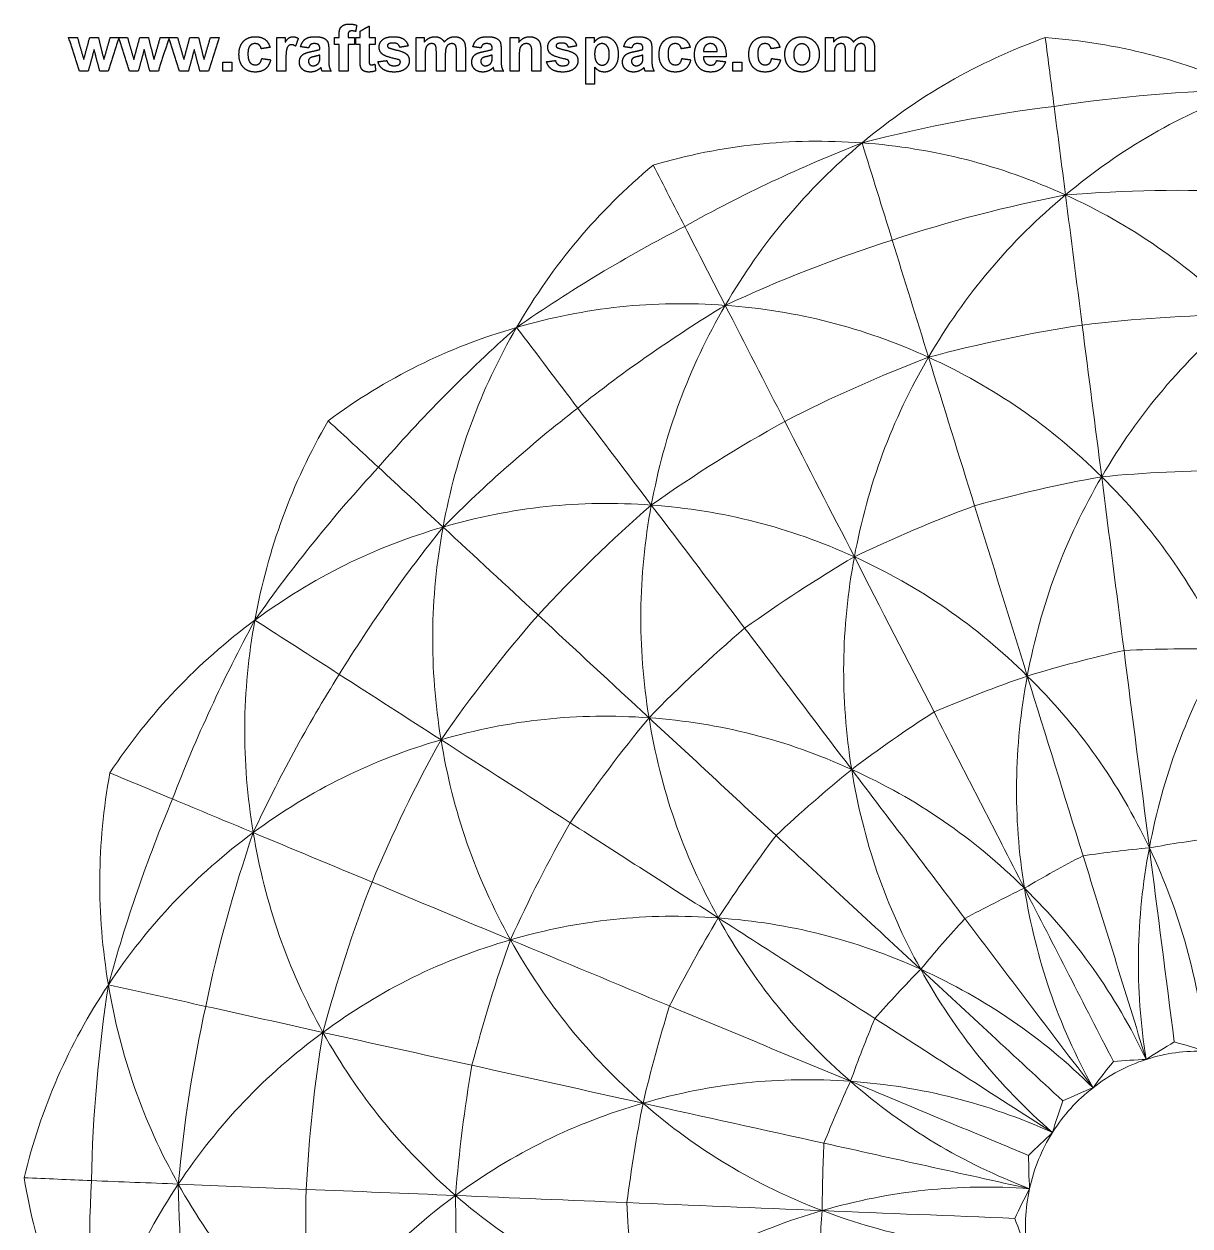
# Model space of a CAD drawing. Header units: millimetres. Extents: x -126 to 125, y -121 to 133.
# Drawn here: x -126.3 to -1.2, y 4.5 to 133.5 of the extents above; entities that cross this region are included whole.
import ezdxf

# ---------------------------------------------------------------- set-up
doc = ezdxf.new("R2010")
doc.units = ezdxf.units.MM
doc.header["$MEASUREMENT"] = 0
doc.layers.add('Default', color=18, linetype='Continuous')
doc.layers.add('Make2D__visible__lines', color=7, linetype='Continuous')

msp = doc.modelspace()

# ---------------------------------------------------------------- linework, layer by layer
at = {"layer": 'Default', "color": 5}
for points in [[(-92.49, 132.29), (-92.49, 132.74), (-92.39, 132.97)], [(-92.39, 132.97), (-92.3, 133.19), (-92.04, 133.33)], [(-92.04, 133.33), (-91.79, 133.47), (-91.39, 133.47)], [(-91.39, 133.47), (-90.99, 133.47), (-90.61, 133.35)], [(-90.61, 133.35), (-90.66, 133.01), (-90.71, 132.68)], [(-90.24, 132.7), (-89.76, 132.98), (-89.28, 133.25)], [(-89.28, 133.25), (-89.28, 132.64), (-89.28, 132.02)], [(-120.35, 128.41), (-120.92, 130.21), (-121.5, 132.02)], [(-121.5, 132.02), (-121.03, 132.02), (-120.56, 132.02)], [(-120.56, 132.02), (-120.22, 130.84), (-119.88, 129.65)], [(-119.88, 129.65), (-119.56, 130.84), (-119.24, 132.02)], [(-119.24, 132.02), (-118.78, 132.02), (-118.31, 132.02)], [(-118.31, 132.02), (-118.02, 130.84), (-117.72, 129.65)], [(-117.72, 129.65), (-117.38, 130.84), (-117.04, 132.02)], [(-116.1, 132.02), (-116.68, 130.21), (-117.25, 128.41)], [(-117.04, 132.02), (-116.57, 132.02), (-116.1, 132.02)], [(-114.98, 128.41), (-115.55, 130.21), (-116.13, 132.02)], [(-116.13, 132.02), (-115.66, 132.02), (-115.19, 132.02)], [(-115.19, 132.02), (-114.85, 130.84), (-114.51, 129.65)], [(-114.51, 129.65), (-114.19, 130.84), (-113.87, 132.02)], [(-113.87, 132.02), (-113.41, 132.02), (-112.94, 132.02)], [(-112.94, 132.02), (-112.65, 130.84), (-112.35, 129.65)], [(-112.35, 129.65), (-112.01, 130.84), (-111.67, 132.02)], [(-110.73, 132.02), (-111.31, 130.21), (-111.88, 128.41)], [(-111.67, 132.02), (-111.2, 132.02), (-110.73, 132.02)], [(-109.61, 128.41), (-110.18, 130.21), (-110.76, 132.02)], [(-110.76, 132.02), (-110.29, 132.02), (-109.82, 132.02)], [(-109.82, 132.02), (-109.48, 130.84), (-109.14, 129.65)], [(-109.14, 129.65), (-108.82, 130.84), (-108.5, 132.02)], [(-108.5, 132.02), (-108.04, 132.02), (-107.57, 132.02)], [(-107.57, 132.02), (-107.28, 130.84), (-106.98, 129.65)], [(-106.98, 129.65), (-106.64, 130.84), (-106.29, 132.02)], [(-105.36, 132.02), (-105.94, 130.21), (-106.51, 128.41)], [(-106.29, 132.02), (-105.83, 132.02), (-105.36, 132.02)], [(-103.23, 130.21), (-103.23, 131.11), (-102.76, 131.61)], [(-102.76, 131.61), (-102.29, 132.11), (-101.49, 132.11)], [(-101.49, 132.11), (-100.84, 132.11), (-100.45, 131.83)], [(-100.45, 131.83), (-100.07, 131.55), (-99.9, 130.97)], [(-99.16, 128.41), (-99.16, 130.21), (-99.16, 132.02)], [(-99.16, 132.02), (-98.71, 132.02), (-98.26, 132.02)], [(-98.26, 132.02), (-98.26, 131.76), (-98.26, 131.51)], [(-98.26, 131.51), (-98.04, 131.87), (-97.87, 131.99)], [(-97.87, 131.99), (-97.69, 132.11), (-97.47, 132.11)], [(-97.47, 132.11), (-97.16, 132.11), (-96.87, 131.93)], [(-96.87, 131.93), (-97.02, 131.51), (-97.17, 131.09)], [(-96.63, 131.03), (-96.48, 131.58), (-96.13, 131.85)], [(-96.13, 131.85), (-95.78, 132.11), (-95.09, 132.11)], [(-95.09, 132.11), (-94.46, 132.11), (-94.16, 131.96)], [(-94.16, 131.96), (-93.85, 131.81), (-93.73, 131.58)], [(-93.73, 131.58), (-93.6, 131.34), (-93.6, 130.72)], [(-92.98, 132.02), (-92.74, 132.02), (-92.49, 132.02)], [(-92.98, 131.28), (-92.98, 131.65), (-92.98, 132.02)], [(-92.49, 132.02), (-92.49, 132.15), (-92.49, 132.29)], [(-91.44, 132.63), (-91.53, 132.54), (-91.53, 132.27)], [(-91.53, 132.27), (-91.53, 132.14), (-91.53, 132.02)], [(-91.53, 132.02), (-91.19, 132.02), (-90.85, 132.02)], [(-91.15, 132.73), (-91.35, 132.73), (-91.44, 132.63)], [(-90.71, 132.68), (-90.94, 132.73), (-91.15, 132.73)], [(-90.85, 132.02), (-90.85, 131.65), (-90.85, 131.28)], [(-90.7, 131.28), (-90.7, 131.65), (-90.7, 132.02)], [(-90.7, 132.02), (-90.47, 132.02), (-90.24, 132.02)], [(-90.24, 132.02), (-90.24, 132.36), (-90.24, 132.7)], [(-89.28, 132.02), (-88.96, 132.02), (-88.63, 132.02)], [(-88.63, 132.02), (-88.63, 131.65), (-88.63, 131.28)], [(-88.2, 130.99), (-88.2, 131.47), (-87.83, 131.79)], [(-87.83, 131.79), (-87.46, 132.11), (-86.68, 132.11)], [(-86.68, 132.11), (-85.94, 132.11), (-85.58, 131.86)], [(-85.58, 131.86), (-85.22, 131.61), (-85.08, 131.12)], [(-84.22, 132.02), (-83.79, 132.02), (-83.35, 132.02)], [(-84.22, 128.41), (-84.22, 130.21), (-84.22, 132.02)], [(-83.35, 131.53), (-82.88, 132.11), (-82.23, 132.11)], [(-83.35, 132.02), (-83.35, 131.77), (-83.35, 131.53)], [(-82.23, 132.11), (-81.88, 132.11), (-81.63, 131.97)], [(-81.63, 131.97), (-81.38, 131.82), (-81.21, 131.53)], [(-81.21, 131.53), (-80.98, 131.82), (-80.7, 131.97)], [(-80.7, 131.97), (-80.43, 132.11), (-80.12, 132.11)], [(-80.12, 132.11), (-79.72, 132.11), (-79.45, 131.95)], [(-79.45, 131.95), (-79.17, 131.79), (-79.04, 131.47)], [(-78.14, 131.03), (-77.99, 131.58), (-77.64, 131.85)], [(-77.64, 131.85), (-77.29, 132.11), (-76.6, 132.11)], [(-76.6, 132.11), (-75.98, 132.11), (-75.67, 131.96)], [(-75.67, 131.96), (-75.36, 131.81), (-75.24, 131.58)], [(-75.24, 131.58), (-75.11, 131.34), (-75.11, 130.72)], [(-74.13, 128.41), (-74.13, 130.21), (-74.13, 132.02)], [(-74.13, 132.02), (-73.68, 132.02), (-73.23, 132.02)], [(-73.23, 131.49), (-72.76, 132.11), (-72.05, 132.11)], [(-73.23, 132.02), (-73.23, 131.76), (-73.23, 131.49)], [(-72.05, 132.11), (-71.74, 132.11), (-71.48, 132)], [(-71.48, 132), (-71.22, 131.88), (-71.09, 131.71)], [(-71.09, 131.71), (-70.96, 131.53), (-70.91, 131.3)], [(-70.11, 130.99), (-70.11, 131.47), (-69.74, 131.79)], [(-69.74, 131.79), (-69.37, 132.11), (-68.59, 132.11)], [(-68.59, 132.11), (-67.85, 132.11), (-67.49, 131.86)], [(-67.49, 131.86), (-67.13, 131.61), (-67, 131.12)], [(-66.04, 132.02), (-65.59, 132.02), (-65.14, 132.02)], [(-66.04, 127.02), (-66.04, 129.52), (-66.04, 132.02)], [(-65.14, 132.02), (-65.14, 131.76), (-65.14, 131.49)], [(-65.14, 131.49), (-64.97, 131.76), (-64.68, 131.94)], [(-64.68, 131.94), (-64.39, 132.11), (-64.03, 132.11)], [(-64.03, 132.11), (-63.42, 132.11), (-62.98, 131.62)], [(-62.98, 131.62), (-62.55, 131.12), (-62.55, 130.23)], [(-61.96, 131.03), (-61.82, 131.58), (-61.47, 131.85)], [(-61.47, 131.85), (-61.12, 132.11), (-60.43, 132.11)], [(-60.43, 132.11), (-59.8, 132.11), (-59.5, 131.96)], [(-59.5, 131.96), (-59.19, 131.81), (-59.07, 131.58)], [(-59.07, 131.58), (-58.94, 131.34), (-58.94, 130.72)], [(-58.17, 130.21), (-58.17, 131.11), (-57.7, 131.61)], [(-57.7, 131.61), (-57.23, 132.11), (-56.43, 132.11)], [(-56.43, 132.11), (-55.78, 132.11), (-55.39, 131.83)], [(-55.39, 131.83), (-55, 131.55), (-54.83, 130.97)], [(-54.37, 130.19), (-54.37, 131.09), (-53.9, 131.6)], [(-53.9, 131.6), (-53.43, 132.11), (-52.71, 132.11)], [(-52.71, 132.11), (-51.89, 132.11), (-51.43, 131.58)], [(-51.43, 131.58), (-50.96, 131.05), (-50.98, 129.95)], [(-48.54, 130.21), (-48.54, 131.11), (-48.07, 131.61)], [(-48.07, 131.61), (-47.6, 132.11), (-46.8, 132.11)], [(-46.8, 132.11), (-46.15, 132.11), (-45.76, 131.83)], [(-45.76, 131.83), (-45.37, 131.55), (-45.21, 130.97)], [(-44.45, 131.19), (-44.21, 131.64), (-43.79, 131.88)], [(-43.79, 131.88), (-43.36, 132.11), (-42.83, 132.11)], [(-42.83, 132.11), (-42.02, 132.11), (-41.5, 131.58)], [(-41.5, 131.58), (-40.98, 131.04), (-40.98, 130.22)], [(-40.33, 132.02), (-39.9, 132.02), (-39.46, 132.02)], [(-40.33, 128.41), (-40.33, 130.21), (-40.33, 132.02)], [(-39.46, 131.53), (-38.99, 132.11), (-38.34, 132.11)], [(-39.46, 132.02), (-39.46, 131.77), (-39.46, 131.53)], [(-38.34, 132.11), (-38, 132.11), (-37.74, 131.97)], [(-37.74, 131.97), (-37.49, 131.82), (-37.32, 131.53)], [(-37.32, 131.53), (-37.09, 131.82), (-36.81, 131.97)], [(-36.81, 131.97), (-36.54, 132.11), (-36.23, 132.11)], [(-36.23, 132.11), (-35.83, 132.11), (-35.56, 131.95)], [(-35.56, 131.95), (-35.28, 131.79), (-35.15, 131.47)], [(-118.77, 130.73), (-119.09, 129.57), (-119.4, 128.41)], [(-118.16, 128.41), (-118.46, 129.57), (-118.77, 130.73)], [(-113.4, 130.73), (-113.72, 129.57), (-114.03, 128.41)], [(-112.79, 128.41), (-113.09, 129.57), (-113.4, 130.73)], [(-108.03, 130.73), (-108.34, 129.57), (-108.66, 128.41)], [(-107.42, 128.41), (-107.72, 129.57), (-108.03, 130.73)], [(-102.06, 131.12), (-102.27, 130.87), (-102.27, 130.28)], [(-102.27, 130.28), (-102.27, 129.63), (-102.06, 129.36)], [(-101.5, 131.37), (-101.85, 131.37), (-102.06, 131.12)], [(-101.07, 131.23), (-101.23, 131.37), (-101.5, 131.37)], [(-100.85, 130.82), (-100.9, 131.09), (-101.07, 131.23)], [(-99.9, 130.97), (-100.38, 130.89), (-100.85, 130.82)], [(-98.12, 130.74), (-98.2, 130.45), (-98.2, 129.53)], [(-97.91, 131.14), (-98.05, 131.03), (-98.12, 130.74)], [(-97.59, 131.25), (-97.78, 131.25), (-97.91, 131.14)], [(-97.17, 131.09), (-97.39, 131.25), (-97.59, 131.25)], [(-95.76, 130.91), (-96.19, 130.97), (-96.63, 131.03)], [(-96.61, 129.93), (-96.46, 130.17), (-96.21, 130.3)], [(-96.21, 130.3), (-95.95, 130.42), (-95.46, 130.52)], [(-95.54, 131.27), (-95.68, 131.17), (-95.76, 130.91)], [(-95.17, 131.37), (-95.41, 131.37), (-95.54, 131.27)], [(-95.46, 130.52), (-94.81, 130.65), (-94.56, 130.75)], [(-94.69, 131.25), (-94.81, 131.37), (-95.17, 131.37)], [(-94.56, 130.85), (-94.56, 131.13), (-94.69, 131.25)], [(-94.56, 130.75), (-94.56, 130.8), (-94.56, 130.85)], [(-93.6, 130.72), (-93.6, 130.16), (-93.6, 129.6)], [(-92.49, 131.28), (-92.74, 131.28), (-92.98, 131.28)], [(-92.49, 128.41), (-92.49, 129.84), (-92.49, 131.28)], [(-90.85, 131.28), (-91.19, 131.28), (-91.53, 131.28)], [(-91.53, 131.28), (-91.53, 129.84), (-91.53, 128.41)], [(-90.24, 131.28), (-90.47, 131.28), (-90.7, 131.28)], [(-90.24, 129.69), (-90.24, 130.48), (-90.24, 131.28)], [(-88.63, 131.28), (-88.96, 131.28), (-89.28, 131.28)], [(-89.28, 131.28), (-89.28, 130.53), (-89.28, 129.79)], [(-87.77, 130.18), (-88.2, 130.47), (-88.2, 130.99)], [(-87.2, 131.33), (-87.3, 131.25), (-87.3, 131.13)], [(-87.3, 131.13), (-87.3, 131.03), (-87.21, 130.95)], [(-87.21, 130.95), (-87.08, 130.86), (-86.32, 130.68)], [(-86.66, 131.43), (-87.03, 131.43), (-87.2, 131.33)], [(-86.2, 131.31), (-86.36, 131.43), (-86.66, 131.43)], [(-86.32, 130.68), (-85.56, 130.5), (-85.26, 130.25)], [(-85.98, 130.97), (-86.03, 131.19), (-86.2, 131.31)], [(-85.08, 131.12), (-85.53, 131.05), (-85.98, 130.97)], [(-85.26, 130.25), (-84.96, 129.99), (-84.96, 129.53)], [(-83.19, 130.91), (-83.26, 130.68), (-83.26, 130.16)], [(-82.94, 131.25), (-83.11, 131.13), (-83.19, 130.91)], [(-82.55, 131.37), (-82.76, 131.37), (-82.94, 131.25)], [(-82.26, 131.3), (-82.37, 131.37), (-82.55, 131.37)], [(-82.11, 131.07), (-82.16, 131.22), (-82.26, 131.3)], [(-82.06, 130.39), (-82.06, 130.92), (-82.11, 131.07)], [(-82.06, 128.41), (-82.06, 129.4), (-82.06, 130.39)], [(-81.02, 130.89), (-81.1, 130.65), (-81.1, 130.14)], [(-80.77, 131.25), (-80.95, 131.13), (-81.02, 130.89)], [(-80.4, 131.37), (-80.6, 131.37), (-80.77, 131.25)], [(-79.99, 131.17), (-80.13, 131.37), (-80.4, 131.37)], [(-79.9, 130.47), (-79.9, 131.01), (-79.99, 131.17)], [(-79.9, 128.41), (-79.9, 129.44), (-79.9, 130.47)], [(-79.04, 131.47), (-78.94, 131.24), (-78.94, 130.72)], [(-78.94, 130.72), (-78.94, 129.57), (-78.94, 128.41)], [(-77.27, 130.91), (-77.71, 130.97), (-78.14, 131.03)], [(-78.12, 129.93), (-77.98, 130.17), (-77.72, 130.3)], [(-77.72, 130.3), (-77.46, 130.42), (-76.98, 130.52)], [(-77.06, 131.27), (-77.19, 131.17), (-77.27, 130.91)], [(-76.68, 131.37), (-76.92, 131.37), (-77.06, 131.27)], [(-76.98, 130.52), (-76.32, 130.65), (-76.07, 130.75)], [(-76.2, 131.25), (-76.33, 131.37), (-76.68, 131.37)], [(-76.07, 130.85), (-76.07, 131.13), (-76.2, 131.25)], [(-76.07, 130.75), (-76.07, 130.8), (-76.07, 130.85)], [(-75.11, 130.72), (-75.11, 130.16), (-75.11, 129.6)], [(-73.1, 130.87), (-73.17, 130.65), (-73.17, 130.04)], [(-72.83, 131.24), (-73.02, 131.1), (-73.1, 130.87)], [(-72.39, 131.37), (-72.64, 131.37), (-72.83, 131.24)], [(-72.07, 131.28), (-72.2, 131.37), (-72.39, 131.37)], [(-71.87, 131.01), (-71.93, 131.18), (-72.07, 131.28)], [(-71.81, 130.25), (-71.81, 130.84), (-71.87, 131.01)], [(-71.81, 128.41), (-71.81, 129.33), (-71.81, 130.25)], [(-70.91, 131.3), (-70.85, 131.08), (-70.85, 130.66)], [(-70.85, 130.66), (-70.85, 129.53), (-70.85, 128.41)], [(-69.68, 130.18), (-70.11, 130.47), (-70.11, 130.99)], [(-69.11, 131.33), (-69.22, 131.25), (-69.22, 131.13)], [(-69.22, 131.13), (-69.22, 131.03), (-69.12, 130.95)], [(-69.12, 130.95), (-68.99, 130.86), (-68.23, 130.68)], [(-68.57, 131.43), (-68.95, 131.43), (-69.11, 131.33)], [(-68.11, 131.31), (-68.27, 131.43), (-68.57, 131.43)], [(-68.23, 130.68), (-67.47, 130.5), (-67.17, 130.25)], [(-67.89, 130.97), (-67.95, 131.19), (-68.11, 131.31)], [(-67, 131.12), (-67.44, 131.05), (-67.89, 130.97)], [(-67.17, 130.25), (-66.87, 129.99), (-66.87, 129.53)], [(-64.86, 131.09), (-65.08, 130.82), (-65.08, 130.27)], [(-65.08, 130.27), (-65.08, 129.65), (-64.85, 129.35)], [(-64.28, 131.37), (-64.63, 131.37), (-64.86, 131.09)], [(-63.73, 131.09), (-63.95, 131.37), (-64.28, 131.37)], [(-63.51, 130.23), (-63.51, 130.81), (-63.73, 131.09)], [(-61.1, 130.91), (-61.53, 130.97), (-61.96, 131.03)], [(-61.95, 129.93), (-61.8, 130.17), (-61.55, 130.3)], [(-61.55, 130.3), (-61.29, 130.42), (-60.8, 130.52)], [(-60.88, 131.27), (-61.02, 131.17), (-61.1, 130.91)], [(-60.51, 131.37), (-60.75, 131.37), (-60.88, 131.27)], [(-60.8, 130.52), (-60.15, 130.65), (-59.9, 130.75)], [(-60.02, 131.25), (-60.15, 131.37), (-60.51, 131.37)], [(-59.9, 130.85), (-59.9, 131.13), (-60.02, 131.25)], [(-59.9, 130.75), (-59.9, 130.8), (-59.9, 130.85)], [(-58.94, 130.72), (-58.94, 130.16), (-58.94, 129.6)], [(-57, 131.12), (-57.21, 130.87), (-57.21, 130.28)], [(-57.21, 130.28), (-57.21, 129.63), (-57, 129.36)], [(-56.44, 131.37), (-56.79, 131.37), (-57, 131.12)], [(-56.01, 131.23), (-56.17, 131.37), (-56.44, 131.37)], [(-55.79, 130.82), (-55.84, 131.09), (-56.01, 131.23)], [(-54.83, 130.97), (-55.31, 130.89), (-55.79, 130.82)], [(-53.19, 131.15), (-53.4, 130.92), (-53.4, 130.54)], [(-53.4, 130.54), (-52.67, 130.54), (-51.93, 130.54)], [(-52.66, 131.37), (-52.98, 131.37), (-53.19, 131.15)], [(-52.15, 131.16), (-52.36, 131.37), (-52.66, 131.37)], [(-51.93, 130.54), (-51.94, 130.95), (-52.15, 131.16)], [(-47.37, 131.12), (-47.58, 130.87), (-47.58, 130.28)], [(-47.58, 130.28), (-47.58, 129.63), (-47.37, 129.36)], [(-46.81, 131.37), (-47.16, 131.37), (-47.37, 131.12)], [(-46.38, 131.23), (-46.54, 131.37), (-46.81, 131.37)], [(-46.16, 130.82), (-46.21, 131.09), (-46.38, 131.23)], [(-45.21, 130.97), (-45.68, 130.89), (-46.16, 130.82)], [(-44.68, 130.27), (-44.68, 130.74), (-44.45, 131.19)], [(-44.45, 129.2), (-44.68, 129.64), (-44.68, 130.27)], [(-43.47, 131.05), (-43.72, 130.76), (-43.72, 130.21)], [(-42.86, 131.34), (-43.22, 131.34), (-43.47, 131.05)], [(-42.24, 131.05), (-42.49, 131.34), (-42.86, 131.34)], [(-42, 130.22), (-42, 130.76), (-42.24, 131.05)], [(-39.3, 130.91), (-39.37, 130.68), (-39.37, 130.16)], [(-39.05, 131.25), (-39.22, 131.13), (-39.3, 130.91)], [(-38.66, 131.37), (-38.88, 131.37), (-39.05, 131.25)], [(-38.37, 131.3), (-38.48, 131.37), (-38.66, 131.37)], [(-38.22, 131.07), (-38.27, 131.22), (-38.37, 131.3)], [(-38.17, 130.39), (-38.17, 130.92), (-38.22, 131.07)], [(-38.17, 128.41), (-38.17, 129.4), (-38.17, 130.39)], [(-37.13, 130.89), (-37.21, 130.65), (-37.21, 130.14)], [(-36.88, 131.25), (-37.06, 131.13), (-37.13, 130.89)], [(-36.51, 131.37), (-36.71, 131.37), (-36.88, 131.25)], [(-36.11, 131.17), (-36.24, 131.37), (-36.51, 131.37)], [(-36.01, 130.47), (-36.01, 131.01), (-36.11, 131.17)], [(-36.01, 128.41), (-36.01, 129.44), (-36.01, 130.47)], [(-35.15, 131.47), (-35.05, 131.24), (-35.05, 130.72)], [(-35.05, 130.72), (-35.05, 129.57), (-35.05, 128.41)], [(-104.96, 128.41), (-104.96, 128.89), (-104.96, 129.37)], [(-104.96, 129.37), (-104.48, 129.37), (-104, 129.37)], [(-104, 129.37), (-104, 128.89), (-104, 128.41)], [(-102.76, 128.82), (-103.23, 129.32), (-103.23, 130.21)], [(-102.06, 129.36), (-101.84, 129.09), (-101.48, 129.09)], [(-101.48, 129.09), (-101.21, 129.09), (-101.04, 129.24)], [(-101.04, 129.24), (-100.86, 129.39), (-100.79, 129.77)], [(-100.79, 129.77), (-100.31, 129.7), (-99.83, 129.64)], [(-99.83, 129.64), (-99.98, 128.99), (-100.39, 128.65)], [(-98.2, 129.53), (-98.2, 128.97), (-98.2, 128.41)], [(-96.75, 129.38), (-96.75, 129.69), (-96.61, 129.93)], [(-96.43, 128.62), (-96.75, 128.92), (-96.75, 129.38)], [(-95.61, 129.82), (-95.79, 129.69), (-95.79, 129.49)], [(-95.79, 129.49), (-95.79, 129.29), (-95.65, 129.14)], [(-95.65, 129.14), (-95.51, 128.99), (-95.28, 128.99)], [(-95.11, 129.99), (-95.5, 129.91), (-95.61, 129.82)], [(-95.28, 128.99), (-95.04, 128.99), (-94.81, 129.16)], [(-94.56, 130.14), (-94.73, 130.08), (-95.11, 129.99)], [(-94.81, 129.16), (-94.64, 129.29), (-94.59, 129.48)], [(-94.59, 129.48), (-94.56, 129.6), (-94.56, 129.95)], [(-94.56, 129.95), (-94.56, 130.04), (-94.56, 130.14)], [(-93.6, 129.6), (-93.6, 129.12), (-93.55, 128.89)], [(-90.21, 129.01), (-90.24, 129.18), (-90.24, 129.69)], [(-90.07, 128.63), (-90.17, 128.77), (-90.21, 129.01)], [(-89.28, 129.79), (-89.28, 129.33), (-89.26, 129.26)], [(-89.26, 129.26), (-89.24, 129.18), (-89.18, 129.14)], [(-89.18, 129.14), (-89.11, 129.09), (-89.02, 129.09)], [(-89.02, 129.09), (-88.89, 129.09), (-88.65, 129.18)], [(-88.65, 129.18), (-88.61, 128.82), (-88.57, 128.45)], [(-88.32, 129.43), (-87.84, 129.49), (-87.37, 129.55)], [(-87.76, 128.61), (-88.19, 128.91), (-88.32, 129.43)], [(-86.3, 129.7), (-87.46, 129.96), (-87.77, 130.18)], [(-87.37, 129.55), (-87.3, 129.28), (-87.12, 129.14)], [(-87.12, 129.14), (-86.93, 128.99), (-86.6, 128.99)], [(-86.6, 128.99), (-86.23, 128.99), (-86.04, 129.13)], [(-85.98, 129.58), (-86.05, 129.64), (-86.3, 129.7)], [(-86.04, 129.13), (-85.92, 129.23), (-85.92, 129.39)], [(-85.92, 129.39), (-85.92, 129.5), (-85.98, 129.58)], [(-84.96, 129.53), (-84.96, 129.03), (-85.37, 128.68)], [(-83.26, 130.16), (-83.26, 129.29), (-83.26, 128.41)], [(-81.1, 130.14), (-81.1, 129.28), (-81.1, 128.41)], [(-78.26, 129.38), (-78.26, 129.69), (-78.12, 129.93)], [(-77.94, 128.62), (-78.26, 128.92), (-78.26, 129.38)], [(-77.12, 129.82), (-77.3, 129.69), (-77.3, 129.49)], [(-77.3, 129.49), (-77.3, 129.29), (-77.16, 129.14)], [(-77.16, 129.14), (-77.02, 128.99), (-76.8, 128.99)], [(-76.63, 129.99), (-77.01, 129.91), (-77.12, 129.82)], [(-76.8, 128.99), (-76.55, 128.99), (-76.32, 129.16)], [(-76.07, 130.14), (-76.25, 130.08), (-76.63, 129.99)], [(-76.32, 129.16), (-76.16, 129.29), (-76.11, 129.48)], [(-76.11, 129.48), (-76.07, 129.6), (-76.07, 129.95)], [(-76.07, 129.95), (-76.07, 130.04), (-76.07, 130.14)], [(-75.11, 129.6), (-75.11, 129.12), (-75.06, 128.89)], [(-73.17, 130.04), (-73.17, 129.23), (-73.17, 128.41)], [(-70.24, 129.43), (-69.76, 129.49), (-69.28, 129.55)], [(-69.68, 128.61), (-70.1, 128.91), (-70.24, 129.43)], [(-68.22, 129.7), (-69.37, 129.96), (-69.68, 130.18)], [(-69.28, 129.55), (-69.22, 129.28), (-69.03, 129.14)], [(-69.03, 129.14), (-68.85, 128.99), (-68.51, 128.99)], [(-68.51, 128.99), (-68.14, 128.99), (-67.95, 129.13)], [(-67.9, 129.58), (-67.97, 129.64), (-68.22, 129.7)], [(-67.95, 129.13), (-67.83, 129.23), (-67.83, 129.39)], [(-67.83, 129.39), (-67.83, 129.5), (-67.9, 129.58)], [(-66.87, 129.53), (-66.87, 129.03), (-67.29, 128.68)], [(-64.85, 129.35), (-64.61, 129.06), (-64.27, 129.06)], [(-64.27, 129.06), (-63.94, 129.06), (-63.72, 129.33)], [(-63.72, 129.33), (-63.51, 129.6), (-63.51, 130.23)], [(-62.55, 130.23), (-62.55, 129.32), (-62.99, 128.82)], [(-62.09, 129.38), (-62.09, 129.69), (-61.95, 129.93)], [(-61.77, 128.62), (-62.09, 128.92), (-62.09, 129.38)], [(-60.95, 129.82), (-61.13, 129.69), (-61.13, 129.49)], [(-61.13, 129.49), (-61.13, 129.29), (-60.99, 129.14)], [(-60.99, 129.14), (-60.84, 128.99), (-60.62, 128.99)], [(-60.45, 129.99), (-60.83, 129.91), (-60.95, 129.82)], [(-60.62, 128.99), (-60.38, 128.99), (-60.15, 129.16)], [(-59.9, 130.14), (-60.07, 130.08), (-60.45, 129.99)], [(-60.15, 129.16), (-59.98, 129.29), (-59.93, 129.48)], [(-59.93, 129.48), (-59.9, 129.6), (-59.9, 129.95)], [(-59.9, 129.95), (-59.9, 130.04), (-59.9, 130.14)], [(-58.94, 129.6), (-58.94, 129.12), (-58.89, 128.89)], [(-57.7, 128.82), (-58.17, 129.32), (-58.17, 130.21)], [(-57, 129.36), (-56.78, 129.09), (-56.42, 129.09)], [(-56.42, 129.09), (-56.15, 129.09), (-55.97, 129.24)], [(-55.97, 129.24), (-55.8, 129.39), (-55.73, 129.77)], [(-55.73, 129.77), (-55.25, 129.7), (-54.77, 129.64)], [(-54.77, 129.64), (-54.92, 128.99), (-55.33, 128.65)], [(-54.01, 128.94), (-54.37, 129.43), (-54.37, 130.19)], [(-50.98, 129.95), (-52.2, 129.95), (-53.42, 129.95)], [(-53.42, 129.95), (-53.4, 129.53), (-53.18, 129.29)], [(-53.18, 129.29), (-52.95, 129.06), (-52.62, 129.06)], [(-52.62, 129.06), (-52.39, 129.06), (-52.23, 129.17)], [(-52.23, 129.17), (-52.08, 129.29), (-52, 129.55)], [(-52, 129.55), (-51.52, 129.49), (-51.04, 129.43)], [(-51.04, 129.43), (-51.22, 128.88), (-51.62, 128.6)], [(-50.27, 128.41), (-50.27, 128.89), (-50.27, 129.37)], [(-50.27, 129.37), (-49.79, 129.37), (-49.31, 129.37)], [(-49.31, 129.37), (-49.31, 128.89), (-49.31, 128.41)], [(-48.07, 128.82), (-48.54, 129.32), (-48.54, 130.21)], [(-47.37, 129.36), (-47.15, 129.09), (-46.79, 129.09)], [(-46.79, 129.09), (-46.52, 129.09), (-46.34, 129.24)], [(-46.34, 129.24), (-46.17, 129.39), (-46.1, 129.77)], [(-46.1, 129.77), (-45.62, 129.7), (-45.14, 129.64)], [(-45.14, 129.64), (-45.29, 128.99), (-45.7, 128.65)], [(-43.77, 128.54), (-44.21, 128.77), (-44.45, 129.2)], [(-43.72, 130.21), (-43.72, 129.67), (-43.47, 129.38)], [(-43.47, 129.38), (-43.22, 129.09), (-42.86, 129.09)], [(-42.86, 129.09), (-42.49, 129.09), (-42.24, 129.38)], [(-42.24, 129.38), (-42, 129.67), (-42, 130.22)], [(-40.98, 130.22), (-40.98, 129.4), (-41.5, 128.86)], [(-39.37, 130.16), (-39.37, 129.29), (-39.37, 128.41)], [(-37.21, 130.14), (-37.21, 129.28), (-37.21, 128.41)], [(-119.4, 128.41), (-119.87, 128.41), (-120.35, 128.41)], [(-117.25, 128.41), (-117.71, 128.41), (-118.16, 128.41)], [(-114.03, 128.41), (-114.5, 128.41), (-114.98, 128.41)], [(-111.88, 128.41), (-112.33, 128.41), (-112.79, 128.41)], [(-108.66, 128.41), (-109.13, 128.41), (-109.61, 128.41)], [(-106.51, 128.41), (-106.96, 128.41), (-107.42, 128.41)], [(-104, 128.41), (-104.48, 128.41), (-104.96, 128.41)], [(-101.5, 128.32), (-102.29, 128.32), (-102.76, 128.82)], [(-100.39, 128.65), (-100.81, 128.32), (-101.5, 128.32)], [(-98.2, 128.41), (-98.68, 128.41), (-99.16, 128.41)], [(-95.55, 128.32), (-96.11, 128.32), (-96.43, 128.62)], [(-94.96, 128.44), (-95.24, 128.32), (-95.55, 128.32)], [(-94.44, 128.8), (-94.68, 128.56), (-94.96, 128.44)], [(-94.4, 128.69), (-94.43, 128.77), (-94.44, 128.8)], [(-94.31, 128.41), (-94.35, 128.5), (-94.4, 128.69)], [(-93.35, 128.41), (-93.83, 128.41), (-94.31, 128.41)], [(-93.55, 128.89), (-93.5, 128.67), (-93.35, 128.41)], [(-91.53, 128.41), (-92.01, 128.41), (-92.49, 128.41)], [(-89.77, 128.4), (-89.98, 128.49), (-90.07, 128.63)], [(-89.31, 128.32), (-89.57, 128.32), (-89.77, 128.4)], [(-88.57, 128.45), (-88.9, 128.32), (-89.31, 128.32)], [(-86.6, 128.32), (-87.33, 128.32), (-87.76, 128.61)], [(-85.37, 128.68), (-85.79, 128.32), (-86.6, 128.32)], [(-83.26, 128.41), (-83.74, 128.41), (-84.22, 128.41)], [(-81.1, 128.41), (-81.58, 128.41), (-82.06, 128.41)], [(-78.94, 128.41), (-79.42, 128.41), (-79.9, 128.41)], [(-77.06, 128.32), (-77.62, 128.32), (-77.94, 128.62)], [(-76.47, 128.44), (-76.75, 128.32), (-77.06, 128.32)], [(-75.95, 128.8), (-76.19, 128.56), (-76.47, 128.44)], [(-75.91, 128.69), (-75.94, 128.77), (-75.95, 128.8)], [(-75.82, 128.41), (-75.86, 128.5), (-75.91, 128.69)], [(-74.87, 128.41), (-75.34, 128.41), (-75.82, 128.41)], [(-75.06, 128.89), (-75.01, 128.67), (-74.87, 128.41)], [(-73.17, 128.41), (-73.65, 128.41), (-74.13, 128.41)], [(-70.85, 128.41), (-71.33, 128.41), (-71.81, 128.41)], [(-68.51, 128.32), (-69.25, 128.32), (-69.68, 128.61)], [(-67.29, 128.68), (-67.7, 128.32), (-68.51, 128.32)], [(-64.58, 128.43), (-64.82, 128.55), (-65.08, 128.84)], [(-65.08, 128.84), (-65.08, 127.93), (-65.08, 127.02)], [(-64.04, 128.32), (-64.34, 128.32), (-64.58, 128.43)], [(-62.99, 128.82), (-63.42, 128.32), (-64.04, 128.32)], [(-60.89, 128.32), (-61.45, 128.32), (-61.77, 128.62)], [(-60.3, 128.44), (-60.58, 128.32), (-60.89, 128.32)], [(-59.78, 128.8), (-60.02, 128.56), (-60.3, 128.44)], [(-59.74, 128.69), (-59.77, 128.77), (-59.78, 128.8)], [(-59.65, 128.41), (-59.69, 128.5), (-59.74, 128.69)], [(-58.69, 128.41), (-59.17, 128.41), (-59.65, 128.41)], [(-58.89, 128.89), (-58.84, 128.67), (-58.69, 128.41)], [(-56.44, 128.32), (-57.23, 128.32), (-57.7, 128.82)], [(-55.33, 128.65), (-55.75, 128.32), (-56.44, 128.32)], [(-52.62, 128.32), (-53.56, 128.32), (-54.01, 128.94)], [(-51.62, 128.6), (-52.02, 128.32), (-52.62, 128.32)], [(-49.31, 128.41), (-49.79, 128.41), (-50.27, 128.41)], [(-46.81, 128.32), (-47.6, 128.32), (-48.07, 128.82)], [(-45.7, 128.65), (-46.12, 128.32), (-46.81, 128.32)], [(-42.83, 128.32), (-43.32, 128.32), (-43.77, 128.54)], [(-41.5, 128.86), (-42.03, 128.32), (-42.83, 128.32)], [(-39.37, 128.41), (-39.85, 128.41), (-40.33, 128.41)], [(-37.21, 128.41), (-37.69, 128.41), (-38.17, 128.41)], [(-35.05, 128.41), (-35.53, 128.41), (-36.01, 128.41)], [(-65.08, 127.02), (-65.56, 127.02), (-66.04, 127.02)]]:
    msp.add_open_spline(points, degree=2, dxfattribs=at)
at = {"layer": 'Make2D__visible__lines', "color": 5, "lineweight": 9}
for points in [[(-36.4, 120.72), (-30.42, 125.71), (-24.07, 129.37), (-16.74, 132.01)], [(-16.74, 132.01), (-9.01, 131.45), (-1.95, 129.63), (5.09, 126.41)], [(-16.74, 132.01), (-16.42, 129.55), (-16.11, 127.09), (-15.79, 124.63)], [(-15.79, 124.63), (-8.86, 125.7), (-1.92, 126.28), (5.09, 126.41)], [(-14.57, 115.13), (-8.6, 120.13), (-2.24, 123.78), (5.09, 126.41)], [(-15.79, 124.63), (-22.76, 123.79), (-29.6, 122.48), (-36.4, 120.72)], [(-14.57, 115.13), (-14.98, 118.3), (-15.39, 121.47), (-15.79, 124.63)], [(-58.8, 118.34), (-51.36, 120.51), (-44.12, 121.28), (-36.4, 120.72)], [(-55.42, 111.76), (-49.27, 115.18), (-42.95, 118.15), (-36.4, 120.72)], [(-51.07, 103.29), (-47.14, 110.05), (-42.4, 115.7), (-36.4, 120.72)], [(-14.57, 115.13), (-21.62, 118.35), (-28.67, 120.16), (-36.4, 120.72)], [(-36.4, 120.72), (-35.32, 117.24), (-34.24, 113.76), (-33.16, 110.29)], [(-73.45, 100.92), (-69.53, 107.68), (-64.79, 113.32), (-58.8, 118.34)], [(-58.8, 118.34), (-57.67, 116.15), (-56.55, 113.96), (-55.42, 111.76)], [(-33.16, 110.29), (-27.06, 112.3), (-20.89, 113.91), (-14.57, 115.13)], [(-29.27, 97.72), (-25.33, 104.47), (-20.58, 110.12), (-14.57, 115.13)], [(4.6, 115.47), (-1.81, 115.77), (-8.18, 115.65), (-14.57, 115.13)], [(4.01, 102.28), (-1.5, 107.75), (-7.51, 111.91), (-14.57, 115.13)], [(-14.57, 115.13), (-13.98, 110.48), (-13.38, 105.83), (-12.78, 101.17)], [(-55.42, 111.76), (-61.69, 108.54), (-67.66, 104.94), (-73.45, 100.92)], [(-51.07, 103.29), (-52.52, 106.11), (-53.97, 108.94), (-55.42, 111.76)], [(-33.16, 110.29), (-39.3, 108.33), (-45.24, 106.01), (-51.07, 103.29)], [(-29.27, 97.72), (-30.57, 101.91), (-31.87, 106.1), (-33.16, 110.29)], [(-51.07, 103.29), (-58.79, 103.85), (-66.02, 103.08), (-73.45, 100.92)], [(-66.9, 92.27), (-61.84, 96.29), (-56.59, 99.94), (-51.07, 103.29)], [(-59, 81.86), (-57.58, 89.57), (-55.01, 96.51), (-51.07, 103.29)], [(-29.27, 97.72), (-36.31, 100.93), (-43.36, 102.73), (-51.07, 103.29)], [(-51.07, 103.29), (-48.94, 99.14), (-46.81, 94.98), (-44.68, 90.83)], [(-12.78, 101.17), (-7.2, 101.86), (-1.62, 102.23), (4.01, 102.28)], [(-10.69, 84.9), (-6.75, 91.64), (-1.99, 97.28), (4.01, 102.28)], [(-93.66, 90.9), (-87.43, 95.51), (-80.89, 98.75), (-73.45, 100.92)], [(-88.28, 85.92), (-83.65, 91.26), (-78.73, 96.23), (-73.45, 100.92)], [(-81.34, 79.5), (-79.93, 87.2), (-77.38, 94.14), (-73.45, 100.92)], [(-73.45, 100.92), (-71.26, 98.04), (-69.08, 95.16), (-66.9, 92.27)], [(-12.78, 101.17), (-18.35, 100.33), (-23.83, 99.18), (-29.27, 97.72)], [(-10.69, 84.9), (-11.39, 90.32), (-12.09, 95.75), (-12.78, 101.17)], [(-44.68, 90.83), (-39.66, 93.42), (-34.54, 95.71), (-29.27, 97.72)], [(-37.22, 76.31), (-35.79, 84.01), (-33.22, 90.95), (-29.27, 97.72)], [(-10.69, 84.9), (-16.21, 90.35), (-22.21, 94.5), (-29.27, 97.72)], [(-29.27, 97.72), (-27.62, 92.41), (-25.98, 87.1), (-24.33, 81.78)], [(-66.9, 92.27), (-71.99, 88.31), (-76.79, 84.07), (-81.34, 79.5)], [(-59, 81.86), (-61.63, 85.33), (-64.26, 88.8), (-66.9, 92.27)], [(-101.52, 69.51), (-100.12, 77.2), (-97.58, 84.13), (-93.66, 90.9)], [(-93.66, 90.9), (-91.87, 89.24), (-90.07, 87.58), (-88.28, 85.92)], [(-44.68, 90.83), (-49.63, 88.11), (-54.39, 85.12), (-59, 81.86)], [(-37.22, 76.31), (-39.71, 81.15), (-42.19, 85.99), (-44.68, 90.83)], [(-88.28, 85.92), (-93.06, 80.73), (-97.45, 75.28), (-101.52, 69.51)], [(-81.34, 79.5), (-83.65, 81.64), (-85.96, 83.78), (-88.28, 85.92)], [(3.26, 85.57), (-1.41, 85.56), (-6.05, 85.34), (-10.69, 84.9)], [(-24.33, 81.78), (-19.83, 83.04), (-15.29, 84.07), (-10.69, 84.9)], [(-18.67, 63.52), (-17.23, 71.22), (-14.65, 78.14), (-10.69, 84.9)], [(2.4, 66.41), (-0.93, 73.44), (-5.16, 79.43), (-10.69, 84.9)], [(-10.69, 84.9), (-9.9, 78.69), (-9.1, 72.47), (-8.3, 66.26)], [(-59, 81.86), (-66.7, 82.42), (-73.93, 81.65), (-81.34, 79.5)], [(-71.14, 70.05), (-67.31, 74.22), (-63.27, 78.14), (-59, 81.86)], [(-59.25, 59.04), (-60.5, 66.77), (-60.42, 74.16), (-59, 81.86)], [(-37.22, 76.31), (-44.25, 79.5), (-51.3, 81.3), (-59, 81.86)], [(-59, 81.86), (-55.66, 77.46), (-52.32, 73.05), (-48.99, 68.65)], [(-24.33, 81.78), (-28.72, 80.16), (-33.01, 78.33), (-37.22, 76.31)], [(-18.67, 63.52), (-20.56, 69.61), (-22.44, 75.7), (-24.33, 81.78)], [(-81.34, 79.5), (-88.77, 77.34), (-95.3, 74.1), (-101.52, 69.51)], [(-92.47, 63.69), (-89.08, 69.2), (-85.39, 74.45), (-81.34, 79.5)], [(-81.56, 56.68), (-82.82, 64.4), (-82.75, 71.8), (-81.34, 79.5)], [(-81.34, 79.5), (-77.94, 76.35), (-74.54, 73.2), (-71.14, 70.05)], [(-48.99, 68.65), (-45.18, 71.39), (-41.27, 73.93), (-37.22, 76.31)], [(-37.51, 53.5), (-38.75, 61.23), (-38.65, 68.61), (-37.22, 76.31)], [(-18.67, 63.52), (-24.18, 68.96), (-30.18, 73.1), (-37.22, 76.31)], [(-37.22, 76.31), (-34.38, 70.76), (-31.53, 65.21), (-28.68, 59.67)], [(-71.14, 70.05), (-74.87, 65.78), (-78.33, 61.34), (-81.56, 56.68)], [(-59.25, 59.04), (-63.21, 62.71), (-67.18, 66.38), (-71.14, 70.05)], [(-117.08, 53.13), (-112.79, 59.59), (-107.76, 64.9), (-101.52, 69.51)], [(-110.36, 50.33), (-107.83, 56.93), (-104.89, 63.29), (-101.52, 69.51)], [(-101.7, 46.72), (-102.98, 54.43), (-102.92, 61.82), (-101.52, 69.51)], [(-101.52, 69.51), (-98.5, 67.57), (-95.48, 65.63), (-92.47, 63.69)], [(-48.99, 68.65), (-52.56, 65.6), (-55.97, 62.4), (-59.25, 59.04)], [(-37.51, 53.5), (-41.33, 58.55), (-45.16, 63.6), (-48.99, 68.65)], [(-8.3, 66.26), (-11.79, 65.47), (-15.24, 64.56), (-18.67, 63.52)], [(-8.3, 66.26), (-4.73, 66.44), (-1.17, 66.48), (2.4, 66.41)], [(-5.58, 45.09), (-6.49, 52.14), (-7.4, 59.2), (-8.3, 66.26)], [(-5.58, 45.09), (-4.14, 52.76), (-1.55, 59.67), (2.4, 66.41)], [(-92.47, 63.69), (-95.91, 58.22), (-98.97, 52.58), (-101.7, 46.72)], [(-81.56, 56.68), (-85.19, 59.02), (-88.83, 61.35), (-92.47, 63.69)], [(-28.68, 59.67), (-25.39, 61.07), (-22.05, 62.35), (-18.67, 63.52)], [(-18.98, 40.76), (-20.21, 48.47), (-20.11, 55.85), (-18.67, 63.52)], [(-5.58, 45.09), (-8.91, 52.1), (-13.14, 58.07), (-18.67, 63.52)], [(-18.67, 63.52), (-16.68, 57.09), (-14.68, 50.67), (-12.69, 44.24)], [(-59.25, 59.04), (-66.94, 59.59), (-74.15, 58.83), (-81.56, 56.68)], [(-28.68, 59.67), (-31.7, 57.71), (-34.63, 55.66), (-37.51, 53.5)], [(-18.98, 40.76), (-22.21, 47.06), (-25.45, 53.36), (-28.68, 59.67)], [(-67.71, 47.78), (-65.06, 51.67), (-62.24, 55.41), (-59.25, 59.04)], [(-37.51, 53.5), (-44.53, 56.69), (-51.56, 58.48), (-59.25, 59.04)], [(-59.25, 59.04), (-54.7, 54.83), (-50.16, 50.62), (-45.62, 46.41)], [(-51.82, 37.57), (-55.6, 44.39), (-58, 51.34), (-59.25, 59.04)], [(-81.56, 56.68), (-88.97, 54.53), (-95.49, 51.3), (-101.7, 46.72)], [(-88.96, 41.42), (-86.77, 46.65), (-84.31, 51.72), (-81.56, 56.68)], [(-81.56, 56.68), (-76.94, 53.71), (-72.32, 50.75), (-67.71, 47.78)], [(-74.1, 35.22), (-77.89, 42.04), (-80.29, 48.99), (-81.56, 56.68)], [(-117.24, 30.39), (-118.52, 38.08), (-118.47, 45.45), (-117.08, 53.13)], [(-117.08, 53.13), (-114.84, 52.19), (-112.6, 51.26), (-110.36, 50.33)], [(-45.62, 46.41), (-42.99, 48.87), (-40.29, 51.23), (-37.51, 53.5)], [(-18.98, 40.76), (-24.48, 46.18), (-30.47, 50.31), (-37.51, 53.5)], [(-37.51, 53.5), (-33.46, 48.17), (-29.42, 42.83), (-25.37, 37.5)], [(-30.11, 32.06), (-33.88, 38.87), (-36.27, 45.82), (-37.51, 53.5)], [(-110.36, 50.33), (-113.09, 43.82), (-115.37, 37.2), (-117.24, 30.39)], [(-101.7, 46.72), (-104.59, 47.92), (-107.47, 49.12), (-110.36, 50.33)], [(-67.71, 47.78), (-70.03, 43.69), (-72.16, 39.51), (-74.1, 35.22)], [(-51.82, 37.57), (-57.12, 40.98), (-62.41, 44.38), (-67.71, 47.78)], [(-101.7, 46.72), (-107.93, 42.13), (-112.96, 36.84), (-117.24, 30.39)], [(-106.8, 28.08), (-105.49, 34.41), (-103.79, 40.6), (-101.7, 46.72)], [(-101.7, 46.72), (-97.46, 44.95), (-93.21, 43.18), (-88.96, 41.42)], [(-94.22, 25.29), (-98.01, 32.1), (-100.43, 39.04), (-101.7, 46.72)], [(-45.62, 46.41), (-47.79, 43.54), (-49.85, 40.59), (-51.82, 37.57)], [(-30.11, 32.06), (-35.28, 36.84), (-40.45, 41.63), (-45.62, 46.41)], [(1.49, 46.18), (-0.88, 45.87), (-3.23, 45.51), (-5.58, 45.09)], [(-12.69, 44.24), (-14.82, 43.13), (-16.91, 41.97), (-18.98, 40.76)], [(-12.69, 44.24), (-10.33, 44.58), (-7.96, 44.86), (-5.58, 45.09)], [(-5.92, 22.38), (-8.17, 29.67), (-10.43, 36.95), (-12.69, 44.24)], [(-5.92, 22.38), (-7.14, 30.08), (-7.03, 37.43), (-5.58, 45.09)], [(0.46, 23.25), (-0.3, 30.99), (-2.25, 38.06), (-5.58, 45.09)], [(-5.58, 45.09), (-4.69, 38.15), (-3.8, 31.2), (-2.91, 24.26)], [(-88.96, 41.42), (-91.02, 36.13), (-92.76, 30.77), (-94.22, 25.29)], [(-74.1, 35.22), (-79.05, 37.29), (-84.01, 39.35), (-88.96, 41.42)], [(-25.37, 37.5), (-23.27, 38.64), (-21.14, 39.72), (-18.98, 40.76)], [(-5.92, 22.38), (-9.24, 29.37), (-13.46, 35.32), (-18.98, 40.76)], [(-18.98, 40.76), (-15.8, 34.56), (-12.62, 28.36), (-9.43, 22.16)], [(-11.62, 19.35), (-15.38, 26.16), (-17.75, 33.09), (-18.98, 40.76)], [(-51.82, 37.57), (-59.5, 38.13), (-66.7, 37.37), (-74.1, 35.22)], [(-57.05, 28.12), (-55.41, 31.33), (-53.67, 34.48), (-51.82, 37.57)], [(-30.11, 32.06), (-37.12, 35.23), (-44.14, 37.02), (-51.82, 37.57)], [(-51.82, 37.57), (-46.22, 33.98), (-40.62, 30.38), (-35.03, 26.78)], [(-37.64, 20.04), (-43.49, 25.12), (-48.07, 30.8), (-51.82, 37.57)], [(-25.37, 37.5), (-27, 35.72), (-28.58, 33.91), (-30.11, 32.06)], [(-11.62, 19.35), (-16.21, 25.4), (-20.79, 31.45), (-25.37, 37.5)], [(-74.1, 35.22), (-81.5, 33.08), (-88.01, 29.86), (-94.22, 25.29)], [(-78.24, 21.76), (-77.06, 26.31), (-75.68, 30.79), (-74.1, 35.22)], [(-74.1, 35.22), (-68.41, 32.86), (-62.73, 30.49), (-57.05, 28.12)], [(-59.89, 17.69), (-65.74, 22.77), (-70.33, 28.45), (-74.1, 35.22)], [(-35.03, 26.78), (-33.43, 28.58), (-31.79, 30.34), (-30.11, 32.06)], [(-11.62, 19.35), (-17.11, 24.76), (-23.09, 28.87), (-30.11, 32.06)], [(-30.11, 32.06), (-25.03, 27.35), (-19.94, 22.64), (-14.86, 17.93)], [(-15.97, 14.54), (-21.8, 19.62), (-26.37, 25.29), (-30.11, 32.06)], [(-126.28, 9.69), (-124.45, 17.22), (-121.52, 23.93), (-117.24, 30.39)], [(-119.06, 9.39), (-118.91, 16.44), (-118.29, 23.41), (-117.24, 30.39)], [(-117.24, 30.39), (-113.76, 29.62), (-110.28, 28.85), (-106.8, 28.08)], [(-109.74, 9.01), (-113.53, 15.79), (-115.96, 22.72), (-117.24, 30.39)], [(-106.8, 28.08), (-108.18, 21.77), (-109.15, 15.44), (-109.74, 9.01)], [(-94.22, 25.29), (-98.41, 26.22), (-102.61, 27.15), (-106.8, 28.08)], [(-57.05, 28.12), (-58.12, 24.68), (-59.06, 21.2), (-59.89, 17.69)], [(-37.64, 20.04), (-44.11, 22.73), (-50.58, 25.43), (-57.05, 28.12)], [(-35.03, 26.78), (-35.95, 24.55), (-36.82, 22.31), (-37.64, 20.04)], [(-15.97, 14.54), (-22.32, 18.62), (-28.67, 22.7), (-35.03, 26.78)], [(-94.22, 25.29), (-100.44, 20.71), (-105.46, 15.44), (-109.74, 9.01)], [(-94.22, 25.29), (-95.13, 19.7), (-95.73, 14.1), (-96.02, 8.44)], [(-78.24, 21.76), (-83.57, 22.93), (-88.89, 24.11), (-94.22, 25.29)], [(-80, 7.79), (-85.85, 12.86), (-90.45, 18.53), (-94.22, 25.29)], [(-5.92, 22.38), (-4.93, 23.04), (-3.93, 23.66), (-2.91, 24.26)], [(0.46, 23.25), (-1.75, 23.34), (-3.81, 23.06), (-5.92, 22.38)], [(-2.91, 24.26), (-1.78, 23.96), (-0.65, 23.62), (0.46, 23.25)], [(-5.92, 22.38), (-8.03, 21.7), (-9.87, 20.72), (-11.62, 19.35)], [(-11.62, 19.35), (-10.92, 20.31), (-10.19, 21.24), (-9.43, 22.16)], [(-9.43, 22.16), (-8.26, 22.27), (-7.09, 22.34), (-5.92, 22.38)], [(-80, 7.79), (-79.62, 12.47), (-79.04, 17.12), (-78.24, 21.76)], [(-59.89, 17.69), (-66.01, 19.05), (-72.12, 20.4), (-78.24, 21.76)], [(-37.64, 20.04), (-45.31, 20.59), (-52.51, 19.83), (-59.89, 17.69)], [(-40.48, 13.4), (-39.59, 15.63), (-38.64, 17.85), (-37.64, 20.04)], [(-15.97, 14.54), (-22.97, 17.71), (-29.98, 19.49), (-37.64, 20.04)], [(-37.64, 20.04), (-31.27, 17.39), (-24.9, 14.73), (-18.53, 12.08)], [(-18.43, 8.52), (-25.63, 11.26), (-31.84, 14.99), (-37.64, 20.04)], [(-11.62, 19.35), (-13.38, 17.98), (-14.79, 16.42), (-15.97, 14.54)], [(-14.86, 17.93), (-13.79, 18.43), (-12.71, 18.91), (-11.62, 19.35)], [(-59.89, 17.69), (-67.29, 15.55), (-73.79, 12.35), (-80, 7.79)], [(-61.61, 7.03), (-61.16, 10.61), (-60.59, 14.16), (-59.89, 17.69)], [(-59.89, 17.69), (-53.42, 16.26), (-46.95, 14.83), (-40.48, 13.4)], [(-40.67, 6.17), (-47.86, 8.91), (-54.08, 12.65), (-59.89, 17.69)], [(-15.97, 14.54), (-15.63, 15.68), (-15.26, 16.81), (-14.86, 17.93)], [(-18.53, 12.08), (-17.7, 12.92), (-16.85, 13.74), (-15.97, 14.54)], [(-15.97, 14.54), (-17.16, 12.65), (-17.95, 10.7), (-18.43, 8.52)], [(-40.48, 13.4), (-40.6, 10.99), (-40.66, 8.58), (-40.67, 6.17)], [(-18.43, 8.52), (-25.78, 10.14), (-33.13, 11.77), (-40.48, 13.4)], [(-18.43, 8.52), (-18.5, 9.7), (-18.53, 10.89), (-18.53, 12.08)], [(-118.78, -11.63), (-122.58, -4.87), (-125, 2.04), (-126.28, 9.69)], [(-126.28, 9.69), (-123.88, 9.59), (-121.47, 9.49), (-119.06, 9.39)], [(-119.06, 9.39), (-119.42, 2.36), (-119.33, -4.62), (-118.78, -11.63)], [(-109.74, 9.01), (-112.84, 9.14), (-115.95, 9.26), (-119.06, 9.39)], [(-18.43, 8.52), (-26.1, 9.07), (-33.29, 8.31), (-40.67, 6.17)], [(-109.74, 9.01), (-114.02, 2.57), (-116.95, -4.12), (-118.78, -11.63)], [(-109.74, 9.01), (-105.17, 8.82), (-100.59, 8.63), (-96.02, 8.44)], [(-108.24, -10.19), (-109.14, -3.81), (-109.63, 2.56), (-109.74, 9.01)], [(-95.51, -8.46), (-101.36, -3.4), (-105.96, 2.26), (-109.74, 9.01)], [(-96.02, 8.44), (-96.17, 2.79), (-96, -2.82), (-95.51, -8.46)], [(-96.02, 8.44), (-90.68, 8.23), (-85.34, 8.01), (-80, 7.79)], [(-80, 7.79), (-86.22, 3.22), (-91.24, -2.04), (-95.51, -8.46)], [(-80, 7.79), (-73.87, 7.54), (-67.74, 7.28), (-61.61, 7.03)], [(-79.35, -6.25), (-79.78, -1.58), (-79.99, 3.09), (-80, 7.79)], [(-60.77, -3.72), (-67.96, -0.98), (-74.18, 2.75), (-80, 7.79)], [(-20.01, 5.32), (-19.51, 6.4), (-18.99, 7.47), (-18.43, 8.52)], [(-18.43, 8.52), (-18.91, 6.34), (-19, 4.23), (-18.72, 2.02)], [(-40.67, 6.17), (-47.65, 6.46), (-54.63, 6.75), (-61.61, 7.03)], [(-61.61, 7.03), (-61.45, 3.44), (-61.17, -0.14), (-60.77, -3.72)], [(-40.67, 6.17), (-48.06, 4.04), (-54.56, 0.83), (-60.77, -3.72)], [(-41.09, -1.03), (-41, 1.37), (-40.86, 3.77), (-40.67, 6.17)], [(-40.67, 6.17), (-33.78, 5.89), (-26.9, 5.61), (-20.01, 5.32)], [(-18.72, 2.02), (-26.39, 2.1), (-33.49, 3.44), (-40.67, 6.17)], [(-18.72, 2.02), (-19.18, 3.11), (-19.61, 4.21), (-20.01, 5.32)]]:
    msp.add_open_spline(points, degree=3, dxfattribs=at)

doc.saveas('drawing.dxf')
